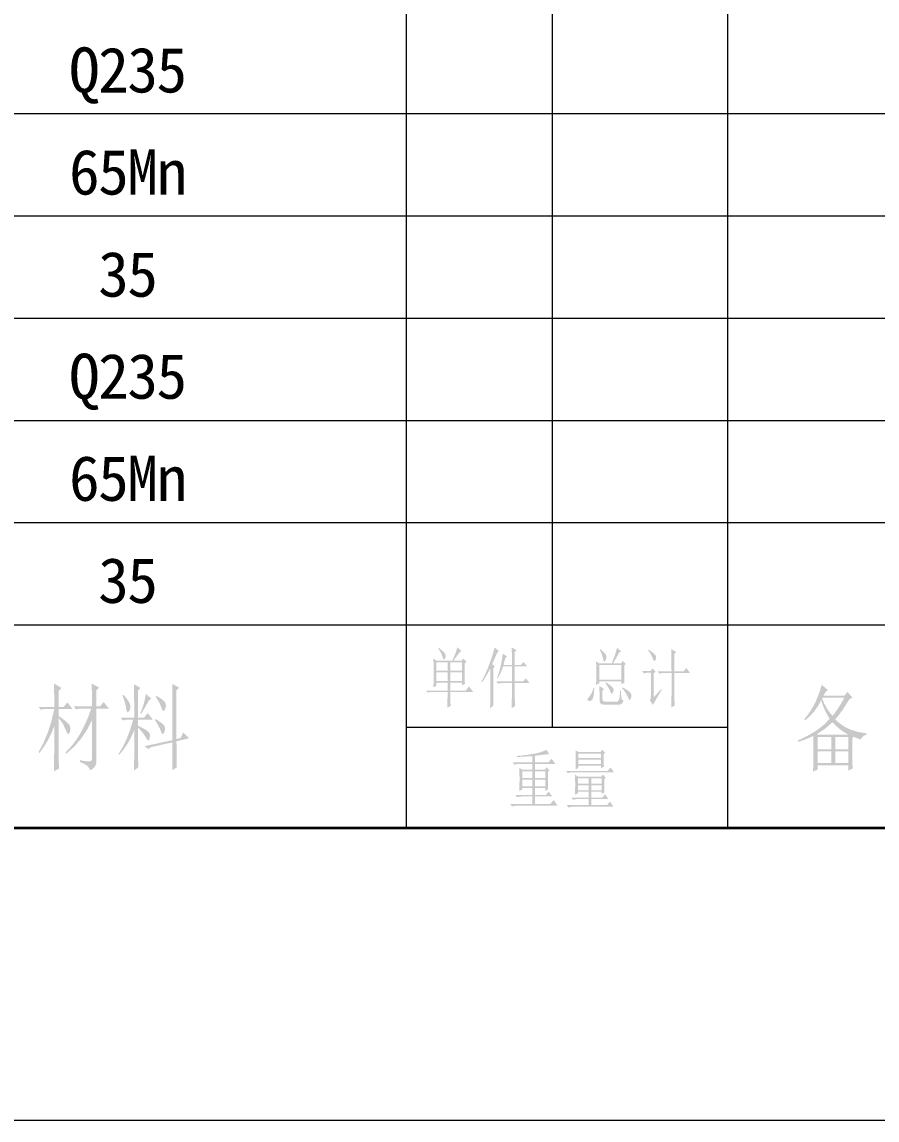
# Model space of a CAD drawing. Header units: millimetres. Extents: x -594 to 6367, y -2099 to 456.
# Drawn here: x 326.2 to 384.7, y -420.5 to -345.4 of the extents above; entities that cross this region are included whole.
import ezdxf

# ---------------------------------------------------------------- set-up
doc = ezdxf.new("R2010")
doc.units = ezdxf.units.MM
doc.layers.get('0').update_dxf_attribs({"lineweight": 35})
doc.layers.add('粗实线层', color=7, linetype='Continuous', lineweight=35)
doc.layers.add('细实线层', color=7, linetype='Continuous', lineweight=18)
doc.styles.get("Standard").update_dxf_attribs({"font": 'txt.shx'})

# ---------------------------------------------------------------- blocks, each defined once
blk = doc.blocks.new('$CAXA_FRAME_13B17AC1$')
at = {"layer": '粗实线层'}
blk.add_line((-574.5, -400.5), (574.5, -400.5), dxfattribs=at)
at = {"layer": '细实线层'}
blk.add_line((-594.5, -420.5), (594.5, -420.5), dxfattribs=at)

msp = doc.modelspace()

# ---------------------------------------------------------------- hatches: boundary and pattern name
h = msp.add_hatch(color=0)
h.paths.add_polyline_path([(354.55, -389.181), (354.55, -389.758), (355.307, -389.758), (355.307, -389.181)])
h.paths.add_polyline_path([(355.502, -389.181), (355.502, -389.758), (356.297, -389.758), (356.297, -389.181)])
h.paths.add_polyline_path([(354.55, -389.867), (354.55, -390.459), (355.307, -390.459), (355.307, -389.867)])
h.paths.add_polyline_path([(355.502, -389.867), (355.502, -390.459), (356.297, -390.459), (356.297, -389.867)])
h.paths.add_polyline_path([(354.675, -388.23), (354.706, -388.183), (355.049, -388.471), (355.155, -388.616), (355.19, -388.744), (355.161, -388.859), (355.104, -388.962), (355.068, -388.987), (355.03, -388.966), (354.992, -388.899), (354.956, -388.783), (354.845, -388.509)])
h.paths.add_polyline_path([(355.502, -391.216), (355.502, -391.546), (355.503, -391.814), (355.508, -392.021), (355.517, -392.167), (355.291, -392.284), (355.302, -391.709), (355.307, -391.216), (354.121, -391.216), (353.942, -391.247), (353.825, -391.107), (355.307, -391.107), (355.307, -390.569), (354.55, -390.569), (354.55, -390.779), (354.34, -390.88), (354.363, -389.898), (354.34, -388.916), (354.566, -389.072), (355.626, -389.072), (355.725, -388.865), (355.829, -388.612), (355.918, -388.36), (355.977, -388.144), (356.258, -388.409), (356.14, -388.497), (356.016, -388.643), (355.87, -388.837), (355.712, -389.072), (356.273, -389.072), (356.383, -388.916), (356.609, -389.126), (356.484, -389.251), (356.484, -389.742), (356.485, -390.14), (356.487, -390.444), (356.492, -390.654), (356.297, -390.756), (356.297, -390.569), (355.502, -390.569), (355.502, -391.107), (356.546, -391.107), (356.772, -390.826), (357.077, -391.216)])
h = msp.add_hatch(color=0)
h.paths.add_polyline_path([(359.716, -389.352), (359.711, -388.727), (359.7, -388.159), (360.036, -388.354), (359.903, -388.479), (359.903, -389.352), (360.34, -389.352), (360.503, -389.142), (360.761, -389.461), (359.903, -389.461), (359.903, -390.475), (360.496, -390.475), (360.659, -390.265), (360.909, -390.584), (359.903, -390.584), (359.903, -390.901), (359.905, -391.184), (359.906, -391.433), (359.909, -391.649), (359.912, -391.832), (359.916, -391.982), (359.921, -392.099), (359.926, -392.183), (359.7, -392.307), (359.716, -390.584), (359.1, -390.584), (358.924, -390.6), (358.765, -390.639), (358.64, -390.475), (359.716, -390.475), (359.716, -389.461), (359.116, -389.461), (358.933, -389.918), (358.734, -390.304), (358.695, -390.265), (358.827, -389.866), (358.936, -389.461), (359.019, -389.041), (359.084, -388.58), (359.381, -388.775), (359.264, -388.884), (359.204, -389.095), (359.139, -389.352)])
h.paths.add_polyline_path([(358.219, -392.307), (358.225, -392.048), (358.23, -391.821), (358.233, -391.624), (358.235, -391.457), (358.235, -389.602), (358.059, -389.919), (357.905, -390.182), (357.772, -390.39), (357.658, -390.545), (357.619, -390.498), (357.736, -390.282), (357.876, -390.007), (358.028, -389.656), (358.203, -389.212), (358.373, -388.703), (358.531, -388.159), (358.819, -388.409), (358.71, -388.51), (358.587, -388.788), (358.488, -389.013), (358.412, -389.186), (358.359, -389.306), (358.539, -389.461), (358.429, -389.586), (358.429, -391.411), (358.431, -391.751), (358.445, -392.144)])
h = msp.add_hatch(color=0)
h.paths.add_polyline_path([(365.694, -390.795), (366.022, -391.005), (365.905, -391.107), (365.905, -391.652), (365.914, -391.739), (365.94, -391.802), (365.984, -391.842), (366.045, -391.863), (366.911, -391.863), (367.009, -391.807), (367.067, -391.676), (367.083, -391.575), (367.096, -391.447), (367.106, -391.291), (367.113, -391.107), (367.176, -391.107), (367.188, -391.411), (367.207, -391.621), (367.255, -391.75), (367.355, -391.808), (367.3, -391.922), (367.227, -392.005), (367.139, -392.056), (367.035, -392.073), (365.991, -392.073), (365.859, -392.051), (365.768, -391.986), (365.719, -391.876), (365.71, -391.723), (365.709, -391.397), (365.705, -391.133), (365.7, -390.932)])
h.paths.add_polyline_path([(366.115, -390.6), (366.147, -390.545), (366.298, -390.646), (366.425, -390.738), (366.526, -390.822), (366.599, -390.896), (366.645, -390.971), (366.667, -391.053), (366.662, -391.143), (366.63, -391.239), (366.585, -391.315), (366.541, -391.334), (366.499, -391.295), (366.458, -391.2), (366.331, -390.926)])
h.paths.add_polyline_path([(367.246, -390.935), (367.269, -390.88), (367.507, -391.019), (367.698, -391.146), (367.827, -391.274), (367.885, -391.403), (367.885, -391.538), (367.838, -391.691), (367.796, -391.745), (367.752, -391.744), (367.706, -391.687), (367.659, -391.574), (367.598, -391.434), (367.508, -391.281), (367.391, -391.115)])
h.paths.add_polyline_path([(365.297, -390.935), (365.351, -390.935), (365.332, -391.185), (365.31, -391.385), (365.285, -391.536), (365.258, -391.637), (365.181, -391.765), (365.086, -391.824), (364.988, -391.824), (364.907, -391.777), (364.882, -391.736), (364.889, -391.682), (364.929, -391.613), (365, -391.528), (365.085, -391.421), (365.163, -391.287), (365.234, -391.125)])
h.paths.add_polyline_path([(365.764, -388.269), (365.958, -388.438), (366.1, -388.596), (366.171, -388.743), (366.178, -388.884), (366.138, -389.011), (366.069, -389.103), (366.031, -389.123), (365.998, -389.103), (365.972, -389.041), (365.952, -388.939), (365.877, -388.657), (365.725, -388.3)])
h.paths.add_polyline_path([(365.476, -390.709), (365.484, -389.882), (365.476, -389.111), (365.687, -389.251), (366.544, -389.251), (366.762, -388.696), (366.911, -388.183), (367.207, -388.44), (367.059, -388.495), (366.833, -388.896), (366.63, -389.251), (367.191, -389.251), (367.285, -389.072), (367.511, -389.282), (367.394, -389.407), (367.396, -389.812), (367.4, -390.14), (367.407, -390.391), (367.417, -390.569), (367.207, -390.67), (367.207, -390.475), (365.687, -390.475), (365.687, -390.615)])
h.paths.add_polyline_path([(365.687, -389.352), (365.687, -390.374), (367.207, -390.374), (367.207, -389.352)])
h = msp.add_hatch(color=0)
h.paths.add_polyline_path([(369.028, -388.354), (369.043, -388.3), (369.301, -388.469), (369.464, -388.604), (369.556, -388.725), (369.589, -388.845), (369.568, -388.962), (369.511, -389.056), (369.47, -389.08), (369.428, -389.057), (369.385, -388.989), (369.34, -388.877), (369.216, -388.613)])
h.paths.add_polyline_path([(369.402, -391.582), (369.948, -390.99), (369.979, -391.036), (369.757, -391.401), (369.581, -391.698), (369.453, -391.93), (369.371, -392.097), (369.16, -391.793), (369.206, -391.66), (369.223, -391.457), (369.223, -389.882), (368.856, -389.882), (368.981, -389.882), (368.881, -389.898), (368.747, -389.937), (368.622, -389.773), (369.191, -389.773), (369.347, -389.586), (369.542, -389.828), (369.402, -389.953)])
h.paths.add_polyline_path([(370.634, -389.797), (370.632, -389.262), (370.628, -388.828), (370.621, -388.496), (370.61, -388.269), (370.946, -388.463), (370.837, -388.604), (370.837, -389.797), (371.468, -389.797), (371.647, -389.563), (371.897, -389.898), (370.837, -389.898), (370.837, -391.496), (370.838, -391.832), (370.852, -392.144), (370.61, -392.268), (370.621, -392.011), (370.628, -391.788), (370.632, -391.598), (370.634, -391.442), (370.634, -389.898), (369.917, -389.898), (370.127, -389.898), (369.964, -389.914), (369.807, -389.953), (369.683, -389.797)])
h = msp.add_hatch(color=0)
h.paths.add_polyline_path([(330.161, -395.871), (330.376, -395.915), (330.554, -395.943), (330.695, -395.957), (330.8, -395.957), (330.878, -395.939), (330.934, -395.896), (330.968, -395.824), (330.98, -395.723), (330.98, -393.111), (330.629, -393.798), (330.219, -394.411), (329.752, -394.951), (329.225, -395.419), (329.163, -395.341), (329.431, -395.069), (329.685, -394.768), (329.925, -394.438), (330.151, -394.078), (330.363, -393.689), (330.562, -393.271), (330.746, -392.824), (330.917, -392.347), (330.083, -392.347), (329.896, -392.402), (329.732, -392.199), (330.98, -392.199), (330.97, -391.403), (330.948, -390.624), (331.463, -390.905), (331.276, -391.084), (331.276, -392.199), (331.518, -392.199), (331.767, -391.895), (332.133, -392.347), (331.276, -392.347), (331.276, -395.973), (331.248, -396.151), (331.165, -396.312), (331.026, -396.455), (330.831, -396.581), (330.789, -396.422), (330.663, -396.272), (330.453, -396.132), (330.161, -396.004)])
h.paths.add_polyline_path([(328.695, -392.986), (328.695, -393.69), (328.695, -394.316), (328.696, -394.864), (328.697, -395.335), (328.699, -395.73), (328.702, -396.048), (328.705, -396.29), (328.711, -396.456), (328.368, -396.635), (328.378, -395.995), (328.385, -395.266), (328.389, -394.448), (328.391, -393.54), (328.208, -394.006), (327.977, -394.47), (327.697, -394.93), (327.37, -395.388), (327.315, -395.318), (327.645, -394.705), (327.935, -394.012), (328.183, -393.237), (328.391, -392.378), (327.658, -392.378), (327.471, -392.425), (327.315, -392.222), (328.391, -392.222), (328.385, -391.408), (328.368, -390.624), (328.874, -390.928), (328.695, -391.131), (328.695, -392.222), (329.038, -392.222), (329.288, -391.918), (329.646, -392.378), (328.695, -392.378), (328.695, -392.854), (328.926, -393.016), (329.117, -393.163), (329.268, -393.293), (329.381, -393.407), (329.456, -393.52), (329.493, -393.647), (329.494, -393.789), (329.459, -393.945), (329.399, -394.061), (329.334, -394.079), (329.264, -393.999), (329.186, -393.821), (328.982, -393.383)])
h = msp.add_hatch(color=0)
h.paths.add_polyline_path([(334.127, -395.723), (334.133, -396.007), (334.151, -396.355), (333.847, -396.581), (333.857, -395.959), (333.864, -395.288), (333.869, -394.568), (333.87, -393.797), (333.664, -394.274), (333.421, -394.72), (333.141, -395.136), (332.825, -395.52), (332.794, -395.442), (333.097, -394.937), (333.362, -394.379), (333.591, -393.77), (333.784, -393.111), (333.278, -393.111), (333.091, -393.158), (332.927, -392.955), (333.87, -392.955), (333.847, -390.678), (334.291, -390.928), (334.127, -391.107), (334.127, -392.955), (334.541, -392.955), (334.782, -392.651), (335.149, -393.111), (334.127, -393.111), (334.127, -393.517), (334.388, -393.648), (334.594, -393.762), (334.747, -393.859), (334.845, -393.938), (334.902, -394.017), (334.933, -394.115), (334.937, -394.234), (334.915, -394.374), (334.874, -394.488), (334.822, -394.526), (334.76, -394.488), (334.689, -394.374), (334.597, -394.215), (334.473, -394.04), (334.316, -393.849), (334.127, -393.641)])
h.paths.add_polyline_path([(333.114, -391.388), (333.283, -391.583), (333.417, -391.757), (333.514, -391.913), (333.574, -392.051), (333.6, -392.176), (333.598, -392.296), (333.568, -392.41), (333.512, -392.519), (333.443, -392.588), (333.388, -392.587), (333.346, -392.512), (333.317, -392.363), (333.283, -392.168), (333.228, -391.948), (333.151, -391.704), (333.052, -391.435)])
h.paths.add_polyline_path([(335.375, -391.466), (335.569, -391.58), (335.731, -391.688), (335.859, -391.79), (335.952, -391.887), (336.01, -391.988), (336.034, -392.103), (336.022, -392.233), (335.975, -392.378), (335.908, -392.489), (335.847, -392.519), (335.791, -392.466), (335.741, -392.331), (335.677, -392.15), (335.588, -391.957), (335.475, -391.752), (335.336, -391.536)])
h.paths.add_polyline_path([(335.336, -393.057), (335.635, -393.256), (335.858, -393.439), (335.933, -393.54), (335.97, -393.656), (335.968, -393.788), (335.929, -393.938), (335.871, -394.055), (335.816, -394.091), (335.76, -394.046), (335.702, -393.922), (335.634, -393.751), (335.543, -393.563), (335.428, -393.358), (335.289, -393.134)])
h.paths.add_polyline_path([(336.474, -394.507), (336.473, -393.432), (336.47, -392.432), (336.465, -391.506), (336.459, -390.655), (336.942, -390.905), (336.755, -391.084), (336.755, -394.429), (337.044, -394.351), (337.223, -393.969), (337.613, -394.374), (336.755, -394.577), (336.757, -395.137), (336.761, -395.624), (336.768, -396.037), (336.778, -396.378), (336.459, -396.557), (336.47, -395.589), (336.474, -394.655), (334.993, -394.982), (334.829, -395.115), (334.58, -394.912)])
h.paths.add_polyline_path([(335.024, -391.669), (334.86, -391.793), (334.599, -392.267), (334.338, -392.706), (334.276, -392.651), (334.397, -392.363), (334.503, -392.048), (334.593, -391.705), (334.665, -391.333)])
h = msp.add_hatch(color=0)
h.paths.add_polyline_path([(380.323, -396.647), (380.34, -396.091), (380.346, -395.634), (380.346, -394.214), (379.851, -394.432), (379.309, -394.62), (379.286, -394.519), (379.706, -394.321), (380.075, -394.129), (380.396, -393.942), (380.666, -393.762), (381.11, -393.407), (381.461, -393.045), (381.293, -392.769), (381.14, -392.466), (381.001, -392.137), (380.877, -391.782), (380.645, -392.191), (380.384, -392.555), (380.093, -392.873), (379.769, -393.146), (379.715, -393.076), (379.953, -392.781), (380.164, -392.48), (380.347, -392.173), (380.502, -391.86), (380.747, -391.257), (380.915, -390.714), (381.344, -391.072), (381.181, -391.197), (381.04, -391.454), (382.483, -391.454), (382.67, -391.197), (383.013, -391.579), (382.787, -391.727), (382.526, -392.154), (382.282, -392.522), (382.052, -392.829), (381.836, -393.076), (382.08, -393.3), (382.333, -393.49), (382.594, -393.647), (382.865, -393.77), (383.42, -393.946), (383.987, -394.035), (383.987, -394.113), (383.856, -394.166), (383.744, -394.242), (383.652, -394.341), (383.582, -394.464), (383.296, -394.354), (383.091, -394.261), (383.013, -394.363), (383.013, -395.68), (383.015, -396.08), (383.028, -396.444), (382.732, -396.6), (382.732, -396.218), (380.627, -396.218), (380.627, -396.522)])
h.paths.add_polyline_path([(380.978, -391.602), (380.939, -391.657), (381.093, -391.999), (381.261, -392.311), (381.447, -392.592), (381.648, -392.842), (381.857, -392.576), (382.063, -392.281), (382.264, -391.956), (382.459, -391.602)])
h.paths.add_polyline_path([(381.648, -393.279), (381.136, -393.722), (380.588, -394.09), (380.65, -394.136), (382.685, -394.136), (382.748, -394.136), (382.442, -393.952), (382.157, -393.749), (381.893, -393.525)])
h.paths.add_polyline_path([(380.627, -394.292), (380.627, -395.127), (381.563, -395.127), (381.563, -394.292)])
h.paths.add_polyline_path([(381.836, -394.292), (381.836, -395.127), (382.732, -395.127), (382.732, -394.292)])
h.paths.add_polyline_path([(380.627, -395.275), (380.627, -396.062), (381.563, -396.062), (381.563, -395.275)])
h.paths.add_polyline_path([(381.836, -395.275), (381.836, -396.062), (382.732, -396.062), (382.732, -395.275)])
h = msp.add_hatch(color=0)
h.paths.add_polyline_path([(361.296, -397.195), (361.296, -397.671), (361.997, -397.671), (361.997, -397.195)])
h.paths.add_polyline_path([(360.22, -397.983), (360.235, -397.18), (360.22, -396.392), (360.43, -396.532), (361.116, -396.532), (361.116, -396.127), (360.22, -396.127), (360.043, -396.143), (359.884, -396.182), (359.76, -396.018), (361.116, -396.018), (361.116, -395.597), (360.779, -395.617), (360.491, -395.633), (360.252, -395.644), (360.064, -395.651), (360.064, -395.581), (360.72, -395.517), (361.311, -395.417), (361.569, -395.357), (361.781, -395.295), (361.949, -395.229), (362.075, -395.16), (362.286, -395.48), (362.109, -395.472), (361.927, -395.488), (361.818, -395.502), (361.676, -395.521), (361.502, -395.542), (361.296, -395.566), (361.296, -396.018), (362.216, -396.018), (362.426, -395.776), (362.691, -396.127), (361.296, -396.127), (361.296, -396.532), (361.982, -396.532), (362.075, -396.353), (362.286, -396.564), (362.177, -396.688), (362.177, -397.038), (362.178, -397.35), (362.18, -397.626), (362.184, -397.866), (361.997, -397.983), (361.997, -397.772), (361.296, -397.772), (361.296, -398.248), (362.052, -398.248), (362.231, -398.022), (362.481, -398.357), (361.296, -398.357), (361.296, -398.879), (362.34, -398.879), (362.567, -398.599), (362.839, -398.988), (360.056, -398.988), (359.88, -399.001), (359.721, -399.043), (359.596, -398.879), (361.116, -398.879), (361.116, -398.357), (360.399, -398.357), (360.223, -398.369), (360.064, -398.404), (359.939, -398.248), (361.116, -398.248), (361.116, -397.772), (360.43, -397.772), (360.43, -397.881)])
h.paths.add_polyline_path([(360.43, -396.634), (360.43, -397.094), (361.116, -397.094), (361.116, -396.634)])
h.paths.add_polyline_path([(360.43, -397.195), (360.43, -397.671), (361.116, -397.671), (361.116, -397.195)])
h.paths.add_polyline_path([(361.296, -396.634), (361.296, -397.094), (361.997, -397.094), (361.997, -396.634)])
h = msp.add_hatch(color=0)
h.paths.add_polyline_path([(364.224, -397.109), (364.224, -397.476), (364.956, -397.476), (364.956, -397.109)])
h.paths.add_polyline_path([(365.144, -397.109), (365.144, -397.476), (365.853, -397.476), (365.853, -397.109)])
h.paths.add_polyline_path([(364.224, -397.585), (364.224, -397.936), (364.956, -397.936), (364.956, -397.585)])
h.paths.add_polyline_path([(365.144, -397.585), (365.144, -397.936), (365.853, -397.936), (365.853, -397.585)])
h.paths.add_polyline_path([(366.04, -397.164), (366.04, -397.475), (366.041, -397.731), (366.044, -397.931), (366.048, -398.076), (365.853, -398.178), (365.853, -398.037), (365.144, -398.037), (365.144, -398.427), (365.892, -398.427), (366.095, -398.217), (366.313, -398.528), (365.144, -398.528), (365.144, -398.949), (366.22, -398.949), (366.43, -398.708), (366.664, -399.059), (363.927, -399.059), (363.751, -399.071), (363.592, -399.113), (363.467, -398.949), (364.956, -398.949), (364.956, -398.528), (364.231, -398.528), (364.055, -398.544), (363.896, -398.583), (363.771, -398.427), (364.956, -398.427), (364.956, -398.037), (364.224, -398.037), (364.224, -398.146), (364.029, -398.232), (364.044, -397.538), (364.029, -396.86), (364.224, -397), (365.838, -397), (365.923, -396.86), (366.134, -397.055)])
h.paths.add_polyline_path([(364.263, -395.425), (364.263, -395.722), (365.814, -395.722), (365.814, -395.425)])
h.paths.add_polyline_path([(364.263, -395.831), (364.263, -396.143), (365.814, -396.143), (365.814, -395.831)])
h.paths.add_polyline_path([(365.993, -395.456), (365.994, -395.756), (365.995, -396), (366, -396.189), (366.009, -396.322), (365.814, -396.423), (365.814, -396.252), (364.263, -396.252), (364.263, -396.408), (364.068, -396.509), (364.078, -396.192), (364.083, -395.799), (364.082, -395.604), (364.078, -395.438), (364.073, -395.303), (364.068, -395.199), (364.278, -395.316), (365.783, -395.316), (365.869, -395.16), (366.095, -395.355)])
h.paths.add_polyline_path([(363.413, -396.603), (366.274, -396.603), (366.461, -396.369), (366.703, -396.704), (363.803, -396.704), (363.679, -396.72), (363.537, -396.759)])

# ---------------------------------------------------------------- linework, layer by layer
at = {"color": 0, "lineweight": 0}
for points in [[(352.494, -400.5), (352.494, -274.601)], [(362.494, -393.614), (362.494, -274.601)], [(374.5, -400.5), (374.5, -274.601)], [(214.499, -351.608), (394.5, -351.608)], [(214.499, -358.614), (394.5, -358.614)], [(214.499, -365.62), (394.5, -365.62)], [(214.499, -372.626), (394.5, -372.626)], [(214.499, -379.602), (394.5, -379.602)], [(214.499, -386.608), (394.5, -386.608)], [(352.494, -393.614), (374.5, -393.614)]]:
    msp.add_lwpolyline(points, dxfattribs=at)

# ---------------------------------------------------------------- block references
at = {"layer": '粗实线层'}
msp.add_blockref('$CAXA_FRAME_13B17AC1$', (0, 0), dxfattribs=at)

# ---------------------------------------------------------------- texts
at = {"color": 0, "char_height": 3.08601, "attachment_point": 1}
for s, insert in [('{\\fSimSun|b0|i0|c0;Q}', (329.4, -347.094)), ('{\\fSimSun|b0|i0|c0;2}', (331.396, -347.094)), ('{\\fSimSun|b0|i0|c0;3}', (333.392, -347.094)), ('{\\fSimSun|b0|i0|c0;5}', (335.388, -347.094)), ('{\\fSimSun|b0|i0|c0;6}', (329.4, -354.08)), ('{\\fSimSun|b0|i0|c0;5}', (331.396, -354.08)), ('{\\fSimSun|b0|i0|c0;M}', (333.392, -354.08)), ('{\\fSimSun|b0|i0|c0;n}', (335.388, -354.08)), ('{\\fSimSun|b0|i0|c0;3}', (331.396, -361.067)), ('{\\fSimSun|b0|i0|c0;5}', (333.392, -361.067)), ('{\\fSimSun|b0|i0|c0;Q}', (329.4, -368.053)), ('{\\fSimSun|b0|i0|c0;2}', (331.396, -368.053)), ('{\\fSimSun|b0|i0|c0;3}', (333.392, -368.053)), ('{\\fSimSun|b0|i0|c0;5}', (335.388, -368.053)), ('{\\fSimSun|b0|i0|c0;6}', (329.4, -375.039)), ('{\\fSimSun|b0|i0|c0;5}', (331.396, -375.039)), ('{\\fSimSun|b0|i0|c0;M}', (333.392, -375.039)), ('{\\fSimSun|b0|i0|c0;n}', (335.388, -375.039)), ('{\\fSimSun|b0|i0|c0;3}', (331.396, -382.025)), ('{\\fSimSun|b0|i0|c0;5}', (333.392, -382.025))]:
    msp.add_mtext(s, dxfattribs=dict(at, insert=insert))

doc.saveas('drawing.dxf')
